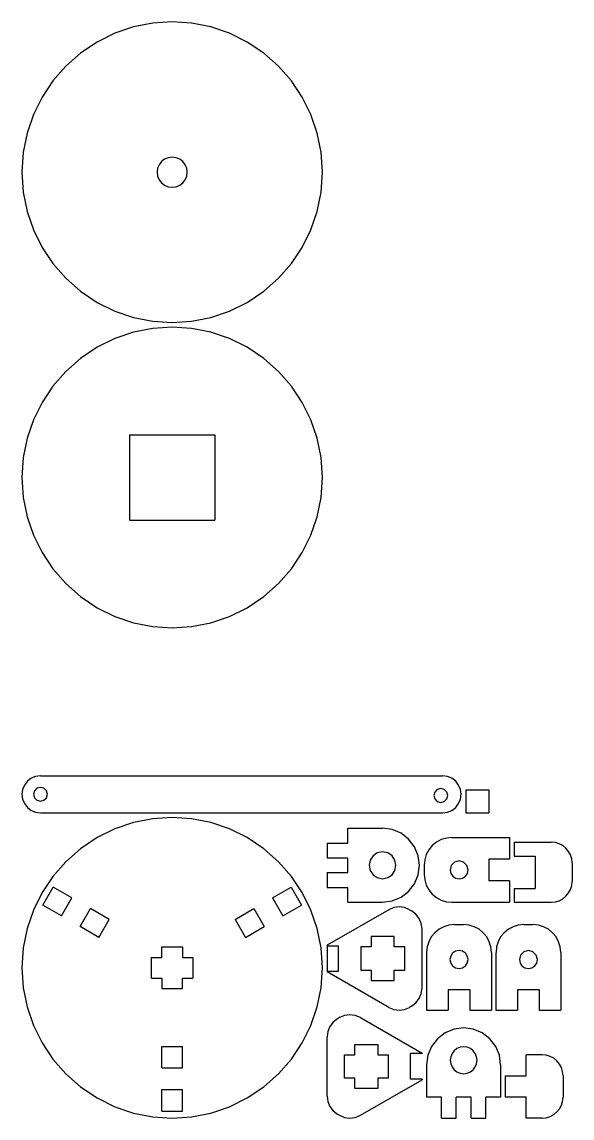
# Model space of a CAD drawing. Extents: x -1 to 939, y 295 to 795.
# Drawn here: x 582.7 to 701.7, y 558.1 to 795.1 of the extents above; entities that cross this region are included whole.
import ezdxf

# ---------------------------------------------------------------- set-up
doc = ezdxf.new("R2010")
doc.units = 0

msp = doc.modelspace()

# ---------------------------------------------------------------- linework, layer by layer
at = {"layer": 'VISIBLE'}
for p, q in [((606.864244, 794.042456), (602.829089, 792.681777)), ((611.008778, 794.858864), (606.864244, 794.042456)), ((615.208, 795.131), (611.008778, 794.858864)), ((619.407222, 794.858864), (615.208, 795.131)), ((623.551756, 794.042456), (619.407222, 794.858864)), ((627.586911, 792.681777), (623.551756, 794.042456)), ((602.829089, 792.681777), (598.958, 790.776826)), ((631.458, 790.776826), (627.586911, 792.681777)), ((598.958, 790.776826), (595.372719, 788.37684)), ((635.043281, 788.37684), (631.458, 790.776826)), ((595.372719, 788.37684), (592.176759, 785.562633)), ((638.239241, 785.562633), (635.043281, 788.37684)), ((592.176759, 785.562633), (589.397462, 782.381565)), ((641.018538, 782.381565), (638.239241, 785.562633)), ((589.397462, 782.381565), (587.062174, 778.881)), ((643.353826, 778.881), (641.018538, 782.381565)), ((587.062174, 778.881), (585.19824, 775.108299)), ((645.21776, 775.108299), (643.353826, 778.881)), ((585.19824, 775.108299), (583.833003, 771.110824)), ((646.582997, 771.110824), (645.21776, 775.108299)), ((583.833003, 771.110824), (582.993808, 766.935937)), ((647.422192, 766.935937), (646.582997, 771.110824)), ((582.993808, 766.935937), (582.708, 762.631)), ((614.373624, 765.772146), (613.583, 765.445583)), ((615.208, 765.881), (614.373624, 765.772146)), ((616.042376, 765.772146), (615.208, 765.881)), ((616.833, 765.445583), (616.042376, 765.772146)), ((647.708, 762.631), (647.422192, 766.935937)), ((612.0705, 763.478982), (611.958, 762.631)), ((612.393417, 764.256), (612.0705, 763.478982)), ((612.904876, 764.924163), (612.393417, 764.256)), ((613.583, 765.445583), (612.904876, 764.924163)), ((617.511124, 764.924163), (616.833, 765.445583)), ((618.022583, 764.256), (617.511124, 764.924163)), ((618.3455, 763.478982), (618.022583, 764.256)), ((618.458, 762.631), (618.3455, 763.478982)), ((582.708, 762.631), (582.993808, 758.326063)), ((611.958, 762.631), (612.0705, 761.783018)), ((612.0705, 761.783018), (612.393417, 761.006)), ((612.393417, 761.006), (612.904876, 760.337837)), ((617.511124, 760.337837), (618.022583, 761.006)), ((618.022583, 761.006), (618.3455, 761.783018)), ((618.3455, 761.783018), (618.458, 762.631)), ((618.458, 762.631), (618.458, 762.631)), ((647.422192, 758.326063), (647.708, 762.631)), ((647.708, 762.631), (647.708, 762.631)), ((612.904876, 760.337837), (613.583, 759.816417)), ((613.583, 759.816417), (614.373624, 759.489854)), ((614.373624, 759.489854), (615.208, 759.381)), ((615.208, 759.381), (616.042376, 759.489854)), ((616.042376, 759.489854), (616.833, 759.816417)), ((616.833, 759.816417), (617.511124, 760.337837)), ((582.993808, 758.326063), (583.833003, 754.151176)), ((646.582997, 754.151176), (647.422192, 758.326063)), ((583.833003, 754.151176), (585.19824, 750.153701)), ((645.21776, 750.153701), (646.582997, 754.151176)), ((585.19824, 750.153701), (587.062174, 746.381)), ((643.353826, 746.381), (645.21776, 750.153701)), ((587.062174, 746.381), (589.397462, 742.880435)), ((641.018538, 742.880435), (643.353826, 746.381)), ((589.397462, 742.880435), (592.176759, 739.699367)), ((638.239241, 739.699367), (641.018538, 742.880435)), ((592.176759, 739.699367), (595.372719, 736.88516)), ((635.043281, 736.88516), (638.239241, 739.699367)), ((595.372719, 736.88516), (598.958, 734.485174)), ((631.458, 734.485174), (635.043281, 736.88516)), ((598.958, 734.485174), (602.829089, 732.580223)), ((602.829089, 732.580223), (606.864244, 731.219544)), ((623.551756, 731.219544), (627.586911, 732.580223)), ((627.586911, 732.580223), (631.458, 734.485174)), ((606.864244, 731.219544), (611.008778, 730.403136)), ((611.008778, 730.403136), (615.208, 730.131)), ((615.208, 730.131), (619.407222, 730.403136)), ((619.407222, 730.403136), (623.551756, 731.219544)), ((606.864244, 728.042456), (602.829089, 726.681777)), ((611.008778, 728.858864), (606.864244, 728.042456)), ((615.208, 729.131), (611.008778, 728.858864)), ((619.407222, 728.858864), (615.208, 729.131)), ((623.551756, 728.042456), (619.407222, 728.858864)), ((627.586911, 726.681777), (623.551756, 728.042456)), ((602.829089, 726.681777), (598.958, 724.776826)), ((631.458, 724.776826), (627.586911, 726.681777)), ((598.958, 724.776826), (595.372719, 722.37684)), ((635.043281, 722.37684), (631.458, 724.776826)), ((595.372719, 722.37684), (592.176759, 719.562633)), ((638.239241, 719.562633), (635.043281, 722.37684)), ((592.176759, 719.562633), (589.397462, 716.381565)), ((641.018538, 716.381565), (638.239241, 719.562633)), ((589.397462, 716.381565), (587.062174, 712.881)), ((643.353826, 712.881), (641.018538, 716.381565)), ((587.062174, 712.881), (585.19824, 709.108299)), ((645.21776, 709.108299), (643.353826, 712.881)), ((585.19824, 709.108299), (583.833003, 705.110824)), ((646.582997, 705.110824), (645.21776, 709.108299)), ((583.833003, 705.110824), (582.993808, 700.935937)), ((605.959, 705.881), (624.458, 705.881)), ((605.959, 705.881), (605.959, 687.382)), ((624.458, 705.881), (624.458, 687.382)), ((647.422192, 700.935937), (646.582997, 705.110824)), ((582.993808, 700.935937), (582.708, 696.631)), ((647.708, 696.631), (647.422192, 700.935937)), ((582.708, 696.631), (582.993808, 692.326063)), ((647.422192, 692.326063), (647.708, 696.631)), ((647.708, 696.631), (647.708, 696.631)), ((582.993808, 692.326063), (583.833003, 688.151176)), ((646.582997, 688.151176), (647.422192, 692.326063)), ((583.833003, 688.151176), (585.19824, 684.153701)), ((605.959, 687.382), (624.458, 687.382)), ((645.21776, 684.153701), (646.582997, 688.151176)), ((585.19824, 684.153701), (587.062174, 680.381)), ((643.353826, 680.381), (645.21776, 684.153701)), ((587.062174, 680.381), (589.397462, 676.880435)), ((641.018538, 676.880435), (643.353826, 680.381)), ((589.397462, 676.880435), (592.176759, 673.699367)), ((638.239241, 673.699367), (641.018538, 676.880435)), ((592.176759, 673.699367), (595.372719, 670.88516)), ((635.043281, 670.88516), (638.239241, 673.699367)), ((595.372719, 670.88516), (598.958, 668.485174)), ((631.458, 668.485174), (635.043281, 670.88516)), ((598.958, 668.485174), (602.829089, 666.580223)), ((627.586911, 666.580223), (631.458, 668.485174)), ((602.829089, 666.580223), (606.864244, 665.219544)), ((623.551756, 665.219544), (627.586911, 666.580223)), ((606.864244, 665.219544), (611.008778, 664.403136)), ((611.008778, 664.403136), (615.208, 664.131)), ((615.208, 664.131), (619.407222, 664.403136)), ((619.407222, 664.403136), (623.551756, 665.219544)), ((583.885652, 630.965607), (583.243907, 630.130995)), ((584.708005, 631.595094), (583.885652, 630.965607)), ((585.664332, 631.992533), (584.708005, 631.595094)), ((586.708, 632.131), (585.664332, 631.992533)), ((586.708, 632.131), (673.708, 632.131)), ((674.751668, 631.992528), (673.708, 632.13099)), ((675.707995, 631.595093), (674.751668, 631.992528)), ((676.530348, 630.965607), (675.707995, 631.595093)), ((677.172093, 630.130995), (676.530348, 630.965607)), ((582.841984, 629.157921), (582.70801, 628.131)), ((582.70801, 628.131), (582.841984, 627.104079)), ((583.243907, 630.130995), (582.841984, 629.157921)), ((585.408962, 628.881), (585.208, 628.131)), ((585.208, 628.131), (585.408962, 627.381)), ((585.958, 629.430038), (585.408962, 628.881)), ((586.708, 629.631), (585.958, 629.430038)), ((587.458, 629.430038), (586.708, 629.631)), ((588.007038, 628.881), (587.458, 629.430038)), ((588.208, 628.131), (588.007038, 628.881)), ((588.007038, 627.381), (588.208, 628.131)), ((588.208, 628.131), (588.208, 628.131)), ((672.003962, 628.631), (671.803, 627.881)), ((672.553, 629.180038), (672.003962, 628.631)), ((673.303, 629.381), (672.553, 629.180038)), ((674.053, 629.180038), (673.303, 629.381)), ((674.602038, 628.631), (674.053, 629.180038)), ((674.803, 627.881), (674.602038, 628.631)), ((677.574016, 629.157921), (677.172093, 630.130995)), ((677.70799, 628.131), (677.574016, 629.157921)), ((677.574016, 627.104079), (677.70799, 628.131)), ((678.708, 629.131), (678.708, 624.13)), ((678.708, 629.131), (683.709, 629.131)), ((683.709, 629.131), (683.709, 624.13)), ((582.841984, 627.104079), (583.243907, 626.131005)), ((583.243907, 626.131005), (583.885652, 625.296393)), ((585.408962, 627.381), (585.958, 626.831962)), ((585.958, 626.831962), (586.708, 626.631)), ((586.708, 626.631), (587.458, 626.831962)), ((587.458, 626.831962), (588.007038, 627.381)), ((671.803, 627.881), (672.003962, 627.131)), ((672.003962, 627.131), (672.553, 626.581962)), ((672.553, 626.581962), (673.303, 626.381)), ((673.303, 626.381), (674.053, 626.581962)), ((674.053, 626.581962), (674.602038, 627.131)), ((674.602038, 627.131), (674.803, 627.881)), ((674.803, 627.881), (674.803, 627.881)), ((676.530348, 625.296393), (677.172093, 626.131005)), ((677.172093, 626.131005), (677.574016, 627.104079)), ((583.885652, 625.296393), (584.708005, 624.666907)), ((584.708005, 624.666907), (585.664332, 624.269472)), ((585.664332, 624.269472), (586.708, 624.13101)), ((586.708, 624.13), (673.708, 624.13)), ((673.708, 624.131), (674.751668, 624.269467)), ((674.751668, 624.269467), (675.707995, 624.666906)), ((675.707995, 624.666906), (676.530348, 625.296393)), ((678.708, 624.13), (683.709, 624.13)), ((606.864244, 622.042456), (602.829089, 620.681777)), ((611.008778, 622.858864), (606.864244, 622.042456)), ((615.208, 623.131), (611.008778, 622.858864)), ((619.407222, 622.858864), (615.208, 623.131)), ((623.551756, 622.042456), (619.407222, 622.858864)), ((627.586911, 620.681777), (623.551756, 622.042456)), ((598.958, 618.776826), (595.372719, 616.37684)), ((602.829089, 620.681777), (598.958, 618.776826)), ((631.458, 618.776826), (627.586911, 620.681777)), ((635.043281, 616.37684), (631.458, 618.776826)), ((653.208, 617.593), (653.208, 620.791)), ((653.208, 620.791), (660.709, 620.791)), ((662.795339, 620.515067), (660.708, 620.79199)), ((664.707995, 619.720195), (662.795339, 620.515067)), ((666.352703, 618.461222), (664.707995, 619.720195)), ((674.531991, 618.675648), (673.411898, 618.33528)), ((675.708, 618.792), (674.531991, 618.675648)), ((675.708, 618.791), (688.207, 618.791)), ((688.207, 618.791), (688.207, 614.124)), ((595.372719, 616.37684), (592.176759, 613.562633)), ((638.239241, 613.562633), (635.043281, 616.37684)), ((648.707, 617.593), (648.707, 614.391)), ((648.707, 617.593), (653.208, 617.593)), ((667.636195, 616.791995), (666.352703, 618.461222)), ((668.440041, 614.845845), (667.636195, 616.791995)), ((671.465356, 617.034644), (670.716067, 616.120805)), ((672.379195, 617.783933), (671.465356, 617.034644)), ((673.411898, 618.33528), (672.379195, 617.783933)), ((689.207, 617.791), (697.208, 617.791)), ((689.207, 617.791), (689.207, 614.791)), ((698.090007, 617.704736), (697.208, 617.792)), ((698.930077, 617.449461), (698.090007, 617.704736)), ((699.704605, 617.03595), (698.930077, 617.449461)), ((700.389983, 616.473983), (699.704605, 617.03595)), ((700.95195, 615.788605), (700.389983, 616.473983)), ((648.707, 614.391), (653.208, 614.391)), ((653.208, 611.192), (653.208, 614.391)), ((658.035897, 613.920811), (657.808, 612.792)), ((658.657391, 614.842609), (658.035897, 613.920811)), ((659.579189, 615.464103), (658.657391, 614.842609)), ((660.708, 615.692), (659.579189, 615.464103)), ((661.836811, 615.464103), (660.708, 615.692)), ((662.758609, 614.842609), (661.836811, 615.464103)), ((663.380103, 613.920811), (662.758609, 614.842609)), ((663.608, 612.792), (663.380103, 613.920811)), ((668.70799, 612.792), (668.440041, 614.845845)), ((669.824352, 613.968009), (669.708, 612.792)), ((670.16472, 615.088102), (669.824352, 613.968009)), ((670.716067, 616.120805), (670.16472, 615.088102)), ((688.207, 614.124), (683.709, 614.124)), ((683.709, 614.124), (683.709, 609.459)), ((689.207, 614.791), (693.708, 614.791)), ((693.708, 614.791), (693.708, 607.792)), ((701.365461, 615.014077), (700.95195, 615.788605)), ((701.620736, 614.174007), (701.365461, 615.014077)), ((701.708, 613.292), (701.620736, 614.174007)), ((592.176759, 613.562633), (589.397462, 610.381565)), ((641.018538, 610.381565), (638.239241, 613.562633)), ((657.808, 612.792), (658.035897, 611.663189)), ((658.035897, 611.663189), (658.657391, 610.741391)), ((662.758609, 610.741391), (663.380103, 611.663189)), ((663.380103, 611.663189), (663.608, 612.792)), ((663.608, 612.792), (663.608, 612.792)), ((668.440041, 610.738155), (668.70799, 612.792)), ((669.707, 612.79), (669.707, 610.793)), ((675.56925, 612.767), (675.308, 611.792)), ((675.308, 611.792), (675.461241, 611.032972)), ((676.283, 613.48075), (675.56925, 612.767)), ((677.258, 613.742), (676.283, 613.48075)), ((678.233, 613.48075), (677.258, 613.742)), ((678.94675, 612.767), (678.233, 613.48075)), ((679.208, 611.792), (678.94675, 612.767)), ((679.054759, 611.032972), (679.208, 611.792)), ((679.208, 611.792), (679.208, 611.792)), ((701.709, 613.29), (701.709, 609.293)), ((589.397462, 610.381565), (587.062174, 606.881)), ((643.353826, 606.881), (641.018538, 610.381565)), ((648.707, 611.192), (648.707, 607.991)), ((648.707, 611.192), (653.208, 611.192)), ((658.657391, 610.741391), (659.579189, 610.119897)), ((659.579189, 610.119897), (660.708, 609.892)), ((660.708, 609.892), (661.836811, 610.119897)), ((661.836811, 610.119897), (662.758609, 610.741391)), ((667.636195, 608.792005), (668.440041, 610.738155)), ((669.708, 610.792), (669.824352, 609.615991)), ((669.824352, 609.615991), (670.16472, 608.495898)), ((675.461241, 611.032972), (675.879142, 610.413142)), ((675.879142, 610.413142), (676.498972, 609.995241)), ((676.498972, 609.995241), (677.258, 609.842)), ((677.258, 609.842), (678.017028, 609.995241)), ((678.017028, 609.995241), (678.636858, 610.413142)), ((678.636858, 610.413142), (679.054759, 611.032972)), ((688.207, 609.459), (683.709, 609.459)), ((688.207, 609.459), (688.207, 604.792)), ((701.620736, 608.409993), (701.708, 609.292)), ((587.062174, 606.881), (585.19824, 603.108299)), ((587.237, 604.184), (589.486, 608.081)), ((593.528, 605.747), (589.486, 608.081)), ((636.888, 605.747), (640.931, 608.081)), ((640.931, 608.081), (643.18, 604.184)), ((645.21776, 603.108299), (643.353826, 606.881)), ((648.707, 607.991), (653.208, 607.991)), ((653.208, 604.792), (653.208, 607.991)), ((664.707995, 605.863804), (666.352703, 607.122778)), ((666.352703, 607.122778), (667.636195, 608.792005)), ((670.16472, 608.495898), (670.716067, 607.463195)), ((670.716067, 607.463195), (671.465356, 606.549356)), ((689.207, 607.792), (689.207, 604.792)), ((689.207, 607.792), (693.708, 607.792)), ((700.389983, 606.110017), (700.95195, 606.795395)), ((700.95195, 606.795395), (701.365461, 607.569923)), ((701.365461, 607.569923), (701.620736, 608.409993)), ((591.277, 601.85), (593.528, 605.747)), ((636.888, 605.747), (639.137, 601.85)), ((653.208, 604.792), (660.709, 604.792)), ((660.708, 604.792), (662.795339, 605.068929)), ((662.795339, 605.068929), (664.707995, 605.863804)), ((671.465356, 606.549356), (672.379195, 605.800067)), ((672.379195, 605.800067), (673.411898, 605.24872)), ((673.411898, 605.24872), (674.531991, 604.908352)), ((674.531991, 604.908352), (675.708, 604.792)), ((675.708, 604.792), (688.207, 604.792)), ((689.207, 604.792), (697.208, 604.792)), ((697.208, 604.792), (698.090007, 604.879264)), ((698.090007, 604.879264), (698.930077, 605.134539)), ((698.930077, 605.134539), (699.704605, 605.54805)), ((699.704605, 605.54805), (700.389983, 606.110017)), ((585.19824, 603.108299), (583.833003, 599.110824)), ((591.277, 601.85), (587.237, 604.184)), ((595.32, 599.516), (597.569, 603.414)), ((601.611, 601.08), (597.569, 603.414)), ((628.805, 601.08), (632.848, 603.414)), ((632.848, 603.414), (635.097, 599.516)), ((639.137, 601.85), (643.18, 604.184)), ((646.582997, 599.110824), (645.21776, 603.108299)), ((662.048, 603.189), (648.707, 595.487)), ((663.141711, 603.641165), (662.047, 603.189)), ((664.297, 603.791887), (663.141711, 603.641165)), ((665.452289, 603.641165), (664.297, 603.791887)), ((666.547, 603.189), (665.452289, 603.641165)), ((666.545, 603.189), (667.003, 602.927)), ((667.940921, 602.204056), (667.002, 602.926)), ((668.649087, 601.278936), (667.940921, 602.204056)), ((599.36, 597.183), (601.611, 601.08)), ((628.805, 601.08), (631.054, 597.183)), ((669.096209, 600.203098), (668.649087, 601.278936)), ((669.252, 599.029), (669.096209, 600.203098)), ((675.075991, 599.845648), (673.955898, 599.50528)), ((676.252, 599.962), (675.075991, 599.845648)), ((676.253, 599.961), (678.253, 599.961)), ((679.428009, 599.845648), (678.252, 599.962)), ((680.548102, 599.50528), (679.428009, 599.845648)), ((690.075991, 599.845648), (688.955898, 599.50528)), ((691.252, 599.962), (690.075991, 599.845648)), ((691.252, 599.961), (693.252, 599.961)), ((694.428009, 599.845648), (693.252, 599.962)), ((695.548102, 599.50528), (694.428009, 599.845648)), ((583.833003, 599.110824), (582.993808, 594.935937)), ((599.36, 597.183), (595.32, 599.516)), ((631.054, 597.183), (635.097, 599.516)), ((647.422192, 594.935937), (646.582997, 599.110824)), ((663.251, 597.376), (658.253, 597.376)), ((658.253, 597.376), (658.253, 595.127)), ((663.251, 595.127), (663.251, 597.376)), ((669.252, 586.224), (669.252, 599.029)), ((671.260067, 597.290805), (670.70872, 596.258102)), ((672.009356, 598.204644), (671.260067, 597.290805)), ((672.923195, 598.953933), (672.009356, 598.204644)), ((673.955898, 599.50528), (672.923195, 598.953933)), ((681.580805, 598.953933), (680.548102, 599.50528)), ((682.494644, 598.204644), (681.580805, 598.953933)), ((683.243933, 597.290805), (682.494644, 598.204644)), ((683.79528, 596.258102), (683.243933, 597.290805)), ((686.260067, 597.290805), (685.70872, 596.258102)), ((687.009356, 598.204644), (686.260067, 597.290805)), ((687.923195, 598.953933), (687.009356, 598.204644)), ((688.955898, 599.50528), (687.923195, 598.953933)), ((696.580805, 598.953933), (695.548102, 599.50528)), ((697.494644, 598.204644), (696.580805, 598.953933)), ((698.243933, 597.290805), (697.494644, 598.204644)), ((698.79528, 596.258102), (698.243933, 597.290805)), ((582.993808, 594.935937), (582.708, 590.631)), ((612.959, 595.132), (617.457, 595.132)), ((612.959, 592.881), (612.959, 595.132)), ((617.457, 595.132), (617.457, 592.881)), ((647.708, 590.631), (647.422192, 594.935937)), ((648.707, 595.487), (648.707, 595.389)), ((648.707, 595.389), (651.208, 595.389)), ((648.707, 595.389), (648.707, 589.888)), ((651.208, 589.888), (651.208, 595.389)), ((658.253, 595.127), (656.002, 595.127)), ((656.002, 595.127), (656.002, 590.126)), ((665.503, 595.127), (663.251, 595.127)), ((665.503, 590.126), (665.503, 595.127)), ((670.368352, 595.138009), (670.252, 593.962)), ((670.70872, 596.258102), (670.368352, 595.138009)), ((684.135648, 595.138009), (683.79528, 596.258102)), ((684.252, 593.962), (684.135648, 595.138009)), ((685.368352, 595.138009), (685.252, 593.962)), ((685.70872, 596.258102), (685.368352, 595.138009)), ((699.135648, 595.138009), (698.79528, 596.258102)), ((699.252, 593.962), (699.135648, 595.138009)), ((610.708, 592.881), (612.959, 592.881)), ((610.708, 588.383), (610.708, 592.881)), ((617.457, 592.881), (619.709, 592.881)), ((619.709, 592.881), (619.709, 588.383)), ((670.252, 593.963), (670.252, 581.461)), ((675.455241, 593.171028), (675.302, 592.412)), ((675.873142, 593.790858), (675.455241, 593.171028)), ((676.492972, 594.208759), (675.873142, 593.790858)), ((677.252, 594.362), (676.492972, 594.208759)), ((678.011028, 594.208759), (677.252, 594.362)), ((678.630858, 593.790858), (678.011028, 594.208759)), ((679.048759, 593.171028), (678.630858, 593.790858)), ((679.202, 592.412), (679.048759, 593.171028)), ((684.251, 593.963), (684.251, 581.461)), ((685.251, 593.963), (685.251, 581.461)), ((690.56325, 593.387), (690.302, 592.412)), ((691.277, 594.10075), (690.56325, 593.387)), ((692.252, 594.362), (691.277, 594.10075)), ((693.227, 594.10075), (692.252, 594.362)), ((693.94075, 593.387), (693.227, 594.10075)), ((694.202, 592.412), (693.94075, 593.387)), ((699.253, 593.963), (699.253, 581.461)), ((582.708, 590.631), (582.993808, 586.326063)), ((647.422192, 586.326063), (647.708, 590.631)), ((647.708, 590.631), (647.708, 590.631)), ((675.302, 592.412), (675.455241, 591.652972)), ((675.455241, 591.652972), (675.873142, 591.033142)), ((675.873142, 591.033142), (676.492972, 590.615241)), ((676.492972, 590.615241), (677.252, 590.462001)), ((677.252, 590.462001), (678.011028, 590.615241)), ((678.011028, 590.615241), (678.630858, 591.033142)), ((678.630858, 591.033142), (679.048759, 591.652972)), ((679.048759, 591.652972), (679.202, 592.412)), ((679.202, 592.412), (679.202, 592.412)), ((690.302, 592.412), (690.455241, 591.652972)), ((690.455241, 591.652972), (690.873142, 591.033142)), ((690.873142, 591.033142), (691.492972, 590.615241)), ((691.492972, 590.615241), (692.252, 590.462)), ((692.252, 590.462), (693.011028, 590.615241)), ((693.011028, 590.615241), (693.630858, 591.033142)), ((693.630858, 591.033142), (694.048759, 591.652972)), ((694.048759, 591.652972), (694.202, 592.412)), ((694.202, 592.412), (694.202, 592.412)), ((610.708, 588.383), (612.959, 588.383)), ((612.959, 588.383), (612.959, 586.131)), ((617.457, 586.131), (617.457, 588.383)), ((617.457, 588.383), (619.709, 588.383)), ((648.707, 589.888), (648.707, 589.766)), ((648.707, 589.888), (651.208, 589.888)), ((662.048, 582.064), (648.707, 589.766)), ((656.002, 590.126), (658.253, 590.126)), ((658.253, 590.126), (658.253, 587.877)), ((658.253, 587.877), (663.251, 587.877)), ((663.251, 587.877), (663.251, 590.126)), ((663.251, 590.126), (665.503, 590.126)), ((582.993808, 586.326063), (583.833003, 582.151176)), ((612.959, 586.131), (617.457, 586.131)), ((646.582997, 582.151176), (647.422192, 586.326063)), ((669.096209, 585.050902), (669.252, 586.225)), ((674.919, 585.962), (674.919, 581.461)), ((674.919, 585.962), (679.587, 585.962)), ((679.587, 585.962), (679.587, 581.461)), ((689.919, 585.962), (694.586, 585.962)), ((689.919, 585.962), (689.919, 581.461)), ((694.586, 585.962), (694.586, 581.461)), ((667.002, 582.328), (667.940921, 583.049944)), ((667.940921, 583.049944), (668.649087, 583.975064)), ((668.649087, 583.975064), (669.096209, 585.050902)), ((583.833003, 582.151176), (585.19824, 578.153701)), ((645.21776, 578.153701), (646.582997, 582.151176)), ((662.047, 582.064), (663.141711, 581.611835)), ((663.141711, 581.611835), (664.297, 581.461113)), ((664.297, 581.461113), (665.452289, 581.611835)), ((665.452289, 581.611835), (666.547, 582.064)), ((667.003, 582.326), (666.545, 582.064)), ((670.252, 581.461), (674.919, 581.461)), ((679.587, 581.461), (684.251, 581.461)), ((685.251, 581.461), (689.919, 581.461)), ((694.586, 581.461), (699.253, 581.461)), ((650.018898, 578.873875), (649.310663, 577.948503)), ((650.958, 579.596), (650.018898, 578.873875)), ((651.414, 579.858), (650.959, 579.596)), ((652.508711, 580.311165), (651.414, 579.859)), ((653.664, 580.461887), (652.508711, 580.311165)), ((654.819289, 580.311165), (653.664, 580.461887)), ((655.914, 579.859), (654.819289, 580.311165)), ((655.914, 579.858), (669.252, 572.158)), ((585.19824, 578.153701), (587.062174, 574.381)), ((643.353826, 574.381), (645.21776, 578.153701)), ((648.863596, 576.87238), (648.708, 575.698)), ((649.310663, 577.948503), (648.863596, 576.87238)), ((674.252005, 576.559195), (672.582778, 575.275703)), ((676.198155, 577.363041), (674.252005, 576.559195)), ((678.252, 577.63099), (676.198155, 577.363041)), ((680.305845, 577.363041), (678.252, 577.63099)), ((682.251995, 576.559195), (680.305845, 577.363041)), ((683.921222, 575.275703), (682.251995, 576.559195)), ((587.062174, 574.381), (589.397462, 570.880435)), ((612.959, 573.632), (617.457, 573.632)), ((612.959, 568.965), (612.959, 573.632)), ((617.457, 568.965), (617.457, 573.632)), ((641.018538, 570.880435), (643.353826, 574.381)), ((648.707, 562.895), (648.707, 575.699)), ((654.708, 574.048), (659.709, 574.048)), ((654.708, 571.796), (654.708, 574.048)), ((659.709, 574.048), (659.709, 571.796)), ((671.323805, 573.630995), (670.528933, 571.718339)), ((672.582778, 575.275703), (671.323805, 573.630995)), ((685.180196, 573.630995), (683.921222, 575.275703)), ((685.975071, 571.718339), (685.180196, 573.630995)), ((652.459, 571.796), (654.708, 571.796)), ((652.459, 566.795), (652.459, 571.796)), ((659.709, 571.796), (661.958, 571.796)), ((661.958, 571.796), (661.958, 566.795)), ((666.752, 566.557), (666.752, 572.058)), ((669.252, 572.058), (666.752, 572.058)), ((669.252, 572.158), (669.252, 572.058)), ((670.528933, 571.718339), (670.25201, 569.631)), ((675.452385, 571.387661), (675.352, 570.631)), ((675.740526, 572.081), (675.452385, 571.387661)), ((676.196905, 572.677207), (675.740526, 572.081)), ((676.802, 573.142474), (676.196905, 572.677207)), ((677.50748, 573.433868), (676.802, 573.142474)), ((678.252, 573.531), (677.50748, 573.433868)), ((678.99652, 573.433868), (678.252, 573.531)), ((679.702, 573.142474), (678.99652, 573.433868)), ((680.307095, 572.677207), (679.702, 573.142474)), ((680.763474, 572.081), (680.307095, 572.677207)), ((681.051615, 571.387661), (680.763474, 572.081)), ((681.152, 570.631), (681.051615, 571.387661)), ((686.252, 569.631), (685.975071, 571.718339)), ((691.752, 567.25), (691.752, 571.809)), ((695.253, 571.809), (691.752, 571.809)), ((696.134007, 571.722736), (695.252, 571.81)), ((696.974077, 571.467461), (696.134007, 571.722736)), ((697.748605, 571.05395), (696.974077, 571.467461)), ((589.397462, 570.880435), (592.176759, 567.699367)), ((612.959, 568.965), (617.457, 568.965)), ((638.239241, 567.699367), (641.018538, 570.880435)), ((670.252, 569.632), (670.252, 562.631)), ((675.352, 570.631), (675.452385, 569.874339)), ((675.452385, 569.874339), (675.740526, 569.181)), ((675.740526, 569.181), (676.196905, 568.584793)), ((680.307095, 568.584793), (680.763474, 569.181)), ((680.763474, 569.181), (681.051615, 569.874339)), ((681.051615, 569.874339), (681.152, 570.631)), ((681.152, 570.631), (681.152, 570.631)), ((686.252, 569.632), (686.252, 562.631)), ((698.433983, 570.491983), (697.748605, 571.05395)), ((698.99595, 569.806605), (698.433983, 570.491983)), ((699.409461, 569.032077), (698.99595, 569.806605)), ((699.664736, 568.192007), (699.409461, 569.032077)), ((592.176759, 567.699367), (595.372719, 564.88516)), ((635.043281, 564.88516), (638.239241, 567.699367)), ((654.708, 566.795), (652.459, 566.795)), ((654.708, 564.546), (654.708, 566.795)), ((655.914, 558.734), (669.252, 566.435)), ((659.709, 566.795), (659.709, 564.546)), ((661.958, 566.795), (659.709, 566.795)), ((669.252, 566.557), (666.752, 566.557)), ((669.252, 566.557), (669.252, 566.435)), ((676.196905, 568.584793), (676.802, 568.119526)), ((676.802, 568.119526), (677.50748, 567.828132)), ((677.50748, 567.828132), (678.252, 567.731)), ((678.252, 567.731), (678.99652, 567.828132)), ((678.99652, 567.828132), (679.702, 568.119526)), ((679.702, 568.119526), (680.307095, 568.584793)), ((687.252, 567.25), (687.252, 562.692)), ((687.252, 567.25), (691.752, 567.25)), ((699.752, 567.31), (699.664736, 568.192007)), ((699.753, 567.311), (699.753, 562.631)), ((595.372719, 564.88516), (598.958, 562.485174)), ((612.959, 564.298), (617.457, 564.298)), ((612.959, 559.631), (612.959, 564.298)), ((617.457, 559.631), (617.457, 564.298)), ((631.458, 562.485174), (635.043281, 564.88516)), ((659.709, 564.546), (654.708, 564.546)), ((598.958, 562.485174), (602.829089, 560.580223)), ((627.586911, 560.580223), (631.458, 562.485174)), ((648.708, 562.895), (648.863791, 561.720902)), ((648.863791, 561.720902), (649.310913, 560.645064)), ((673.451, 562.631), (670.252, 562.631)), ((673.451, 558.132), (673.451, 562.631)), ((679.851, 562.631), (676.653, 562.631)), ((676.653, 558.132), (676.653, 562.631)), ((679.851, 558.132), (679.851, 562.631)), ((686.252, 562.631), (683.053, 562.631)), ((683.053, 558.132), (683.053, 562.631)), ((687.252, 562.692), (691.752, 562.692)), ((691.752, 558.132), (691.752, 562.692)), ((699.409461, 560.908923), (699.664736, 561.748993)), ((699.664736, 561.748993), (699.752, 562.631)), ((602.829089, 560.580223), (606.864244, 559.219544)), ((612.959, 559.631), (617.457, 559.631)), ((623.551756, 559.219544), (627.586911, 560.580223)), ((649.310913, 560.645064), (650.019079, 559.719944)), ((650.019079, 559.719944), (650.958, 558.998)), ((697.748605, 558.88705), (698.433983, 559.449017)), ((698.433983, 559.449017), (698.99595, 560.134395)), ((698.99595, 560.134395), (699.409461, 560.908923)), ((606.864244, 559.219544), (611.008778, 558.403136)), ((611.008778, 558.403136), (615.208, 558.131)), ((615.208, 558.131), (619.407222, 558.403136)), ((619.407222, 558.403136), (623.551756, 559.219544)), ((650.959, 558.997), (651.414, 558.734)), ((651.414, 558.734), (652.508711, 558.281835)), ((652.508711, 558.281835), (653.664, 558.131113)), ((653.664, 558.131113), (654.819289, 558.281835)), ((654.819289, 558.281835), (655.914, 558.734)), ((673.451, 558.132), (676.653, 558.132)), ((679.851, 558.132), (683.053, 558.132)), ((695.253, 558.132), (691.752, 558.132)), ((695.252, 558.131), (696.134007, 558.218264)), ((696.134007, 558.218264), (696.974077, 558.473539)), ((696.974077, 558.473539), (697.748605, 558.88705))]:
    msp.add_line(p, q, dxfattribs=at)

doc.saveas('drawing.dxf')
